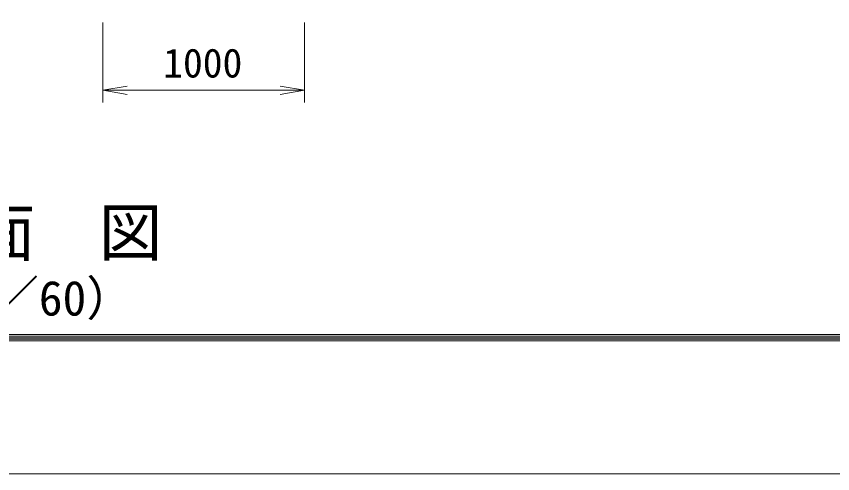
# Model space of a CAD drawing. Units: millimetres, scale not verified. Extents: x -12600 to 12600, y -8910 to 8910.
# Drawn here: x -9292 to -5242, y -8910 to -6640 of the extents above; entities that cross this region are included whole.
import ezdxf
from ezdxf.enums import TextEntityAlignment as Align

# ---------------------------------------------------------------- set-up
doc = ezdxf.new("R2010")
doc.units = ezdxf.units.MM
doc.header["$LTSCALE"] = 30
for name, color, linetype, lineweight in [('0-0_D-TTL', 7, 'Continuous', 9), ('0-1_D-TTL-TXT', 7, 'Continuous', 9), ('0-9_D-STR-DIM', 7, 'Continuous', 9), ('0-A_0', 7, 'Continuous', 9)]:
    doc.layers.add(name, color=color, linetype=linetype, lineweight=lineweight)
doc.styles.add('ＭＳ ゴシック', font='')
doc.styles.get('ＭＳ ゴシック').set_extended_font_data('MS Gothic')

# ---------------------------------------------------------------- blocks, each defined once
blk = doc.blocks.new('_Open')
at = {"layer": '0-A_0'}
blk.add_line((-30, 5), (0, 0), dxfattribs=at)
blk.add_lwpolyline([(-30, -5), (0, 0), (-30, 0)], dxfattribs=at)

msp = doc.modelspace()

# ---------------------------------------------------------------- linework, layer by layer
at = {"layer": '0-0_D-TTL', "color": 2}
msp.add_lwpolyline([(-12600, 8910), (12600, 8910), (12600, -8910), (-12600, -8910)], close=True, dxfattribs=at)
at = {"layer": '0-0_D-TTL'}
for points in [[(-11790, 8250), (11790, 8250), (11790, -8250), (-11790, -8250)], [(-11782.5, 8242.5), (11782.5, 8242.5), (11782.5, -8242.5), (-11782.5, -8242.5)], [(-11775, 8235), (11775, 8235), (11775, -8235), (-11775, -8235)], [(-11767.5, 8227.5), (11767.5, 8227.5), (11767.5, -8227.5), (-11767.5, -8227.5)], [(-11760, 8220), (11760, 8220), (11760, -8220), (-11760, -8220)]]:
    msp.add_lwpolyline(points, close=True, dxfattribs=at)
at = {"layer": '0-9_D-STR-DIM'}
for p, q in [((-8862.43, -6670), (-8862.43, -7067.32)), ((-7862.43, -6670), (-7862.43, -7067.32)), ((-8742.43, -7007.32), (-7982.43, -7007.32))]:
    msp.add_line(p, q, dxfattribs=at)

# ---------------------------------------------------------------- block references
at = {"layer": '0-9_D-STR-DIM', "xscale": 4, "yscale": 4, "rotation": 180}
msp.add_blockref('_Open', (-8862.43, -7007.32), dxfattribs=at)
at = {"layer": '0-9_D-STR-DIM', "xscale": 4, "yscale": 4}
msp.add_blockref('_Open', (-7862.43, -7007.32), dxfattribs=at)

# ---------------------------------------------------------------- texts
at = {"layer": '0-1_D-TTL-TXT', "style": 'ＭＳ ゴシック'}
for s, height, p in [('正\u3000面\u3000図', 230.9, (-10142.13, -7897.72)), ('（S=1／60）', 173.1, (-10005.68, -8177.3))]:
    msp.add_text(s, height=height, dxfattribs=at).set_placement(p, align=Align.BOTTOM_LEFT)
at = {"layer": '0-9_D-STR-DIM', "style": 'ＭＳ ゴシック'}
msp.add_text('1000', height=144.3, dxfattribs=at).set_placement((-8563.13, -6987.07), align=Align.BOTTOM_LEFT)

doc.saveas('drawing.dxf')
